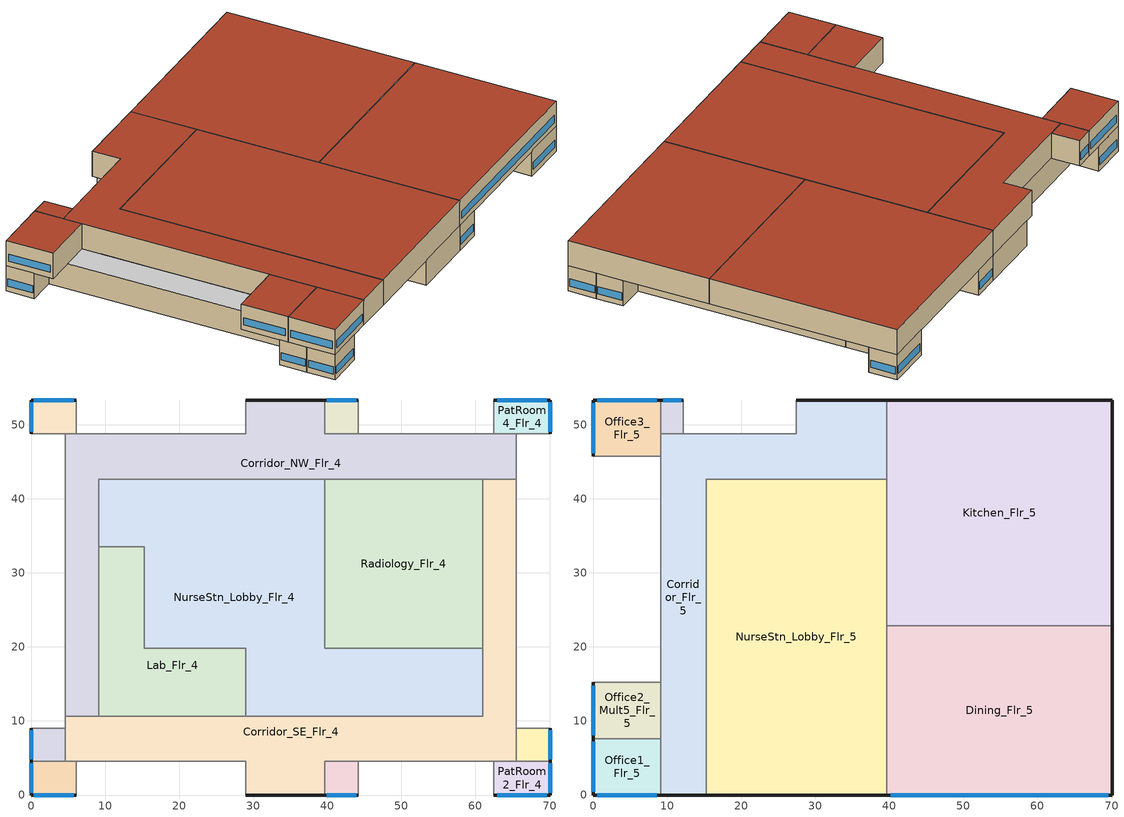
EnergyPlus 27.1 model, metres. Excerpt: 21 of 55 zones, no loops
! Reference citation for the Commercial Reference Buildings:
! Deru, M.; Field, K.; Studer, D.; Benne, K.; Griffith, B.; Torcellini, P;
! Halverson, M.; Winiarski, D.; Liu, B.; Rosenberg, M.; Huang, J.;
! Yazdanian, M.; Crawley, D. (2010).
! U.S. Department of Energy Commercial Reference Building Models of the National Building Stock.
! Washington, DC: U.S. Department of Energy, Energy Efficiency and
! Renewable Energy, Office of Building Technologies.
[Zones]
Corridor_NW_Flr_4
 floor adiabatic (INT-FLOOR-TOPSIDE): 4.57,10.67 4.57,48.77 28.96,48.77 28.96,53.34 39.62,53.34 39.62,48.77 65.53,48.77 65.53,42.67 9.14,42.67 9.14,10.67 z12.8
 wall outside (Mass Non-res Ext Wall): 39.62,53.34 28.96,53.34 z12.8:17.07
 wall to NurseStn_Lobby_Flr_4 (AIR-WALL): 9.14,33.58 9.14,42.67 39.62,42.67 z12.8:17.07
 wall adiabatic (int-walls): 28.96,53.34 28.96,48.77 4.57,48.77 4.57,10.67 / 65.53,42.67 65.53,48.77 39.62,48.77 39.62,53.34 z12.8:17.07
 wall to Radiology_Flr_4 (int-walls): 39.62,42.67 60.96,42.67 z12.8:17.07
 wall to Lab_Flr_4 (int-walls): 9.14,10.67 9.14,33.58 z12.8:17.07
 wall to Corridor_SE_Flr_4 (AIR-WALL): 60.96,42.67 65.53,42.67 / 4.57,10.67 9.14,10.67 z12.8:17.07
 ceiling adiabatic (INT-FLOOR-UNDERSIDE): 4.57,10.67 9.14,10.67 9.14,42.67 65.53,42.67 65.53,48.77 39.62,48.77 39.62,53.34 28.96,53.34 28.96,48.77 4.57,48.77 z17.07
Corridor_SE_Flr_4
 floor adiabatic (INT-FLOOR-TOPSIDE): 4.57,4.57 4.57,10.67 60.96,10.67 60.96,42.67 65.53,42.67 65.53,4.57 39.62,4.57 39.62,0 28.96,0 28.96,4.57 z12.8
 wall outside (Mass Non-res Ext Wall): 28.96,0 39.62,0 z12.8:17.07
 wall adiabatic (int-walls): 39.62,0 39.62,4.57 65.53,4.57 65.53,42.67 / 4.57,10.67 4.57,4.57 28.96,4.57 28.96,0 z12.8:17.07
 wall to NurseStn_Lobby_Flr_4 (AIR-WALL): 60.96,19.81 60.96,10.67 28.96,10.67 z12.8:17.07
 wall to Radiology_Flr_4 (int-walls): 60.96,42.67 60.96,19.81 z12.8:17.07
 wall to Lab_Flr_4 (int-walls): 28.96,10.67 9.14,10.67 z12.8:17.07
 ceiling adiabatic (INT-FLOOR-UNDERSIDE): 4.57,4.57 28.96,4.57 28.96,0 39.62,0 39.62,4.57 65.53,4.57 65.53,42.67 60.96,42.67 60.96,10.67 4.57,10.67 z17.07
Lab_Flr_4
 floor adiabatic (INT-FLOOR-TOPSIDE): 9.14,33.53 15.24,33.53 15.24,19.81 28.96,19.81 28.96,10.67 9.14,10.67 z12.8
 wall to NurseStn_Lobby_Flr_4 (int-walls): 28.96,10.67 28.96,19.81 15.24,19.81 15.24,33.53 9.14,33.53 z12.8:17.07
 ceiling adiabatic (INT-FLOOR-UNDERSIDE): 9.14,33.53 9.14,10.67 28.96,10.67 28.96,19.81 15.24,19.81 15.24,33.53 z17.07
NurseStn_Lobby_Flr_4
 floor adiabatic (INT-FLOOR-TOPSIDE): 9.14,42.67 39.62,42.67 39.62,19.81 60.96,19.81 60.96,10.67 28.96,10.67 28.96,19.81 15.24,19.81 15.24,33.53 9.14,33.53 z12.8
 wall to Radiology_Flr_4 (int-walls): 60.96,19.81 39.62,19.81 39.62,42.67 z12.8:17.07
 ceiling adiabatic (INT-FLOOR-UNDERSIDE): 9.14,42.67 9.14,33.53 15.24,33.53 15.24,19.81 28.96,19.81 28.96,10.67 60.96,10.67 60.96,19.81 39.62,19.81 39.62,42.67 z17.07
PatRoom1_Mult10_Flr_4
 floor adiabatic (INT-FLOOR-TOPSIDE): 44.2,4.57 44.2,0 39.62,0 39.62,4.57 z12.8
 wall outside (Mass Non-res Ext Wall): 39.62,0 44.2,0 z12.8:17.07
 wall adiabatic (int-walls): 44.2,0 44.2,4.57 39.62,4.57 39.62,0 z12.8:17.07
 window (Window Res Fixed): 39.9,0 43.92,0 z13.72:14.94
 ceiling adiabatic (INT-FLOOR-UNDERSIDE): 39.62,4.57 39.62,0 44.2,0 44.2,4.57 z17.07
PatRoom2_Flr_4
 floor adiabatic (INT-FLOOR-TOPSIDE): 70.1,4.57 70.1,0 62.48,0 62.48,4.57 z12.8
 wall outside (Mass Non-res Ext Wall): 62.48,0 70.1,0 70.1,4.57 z12.8:17.07
 wall adiabatic (int-walls): 70.1,4.57 62.48,4.57 62.48,0 z12.8:17.07
 window (Window Res Fixed): 70.1,0.27 70.1,4.3 / 62.94,0 69.65,0 z13.72:14.94
 ceiling adiabatic (INT-FLOOR-UNDERSIDE): 62.48,4.57 62.48,0 70.1,0 70.1,4.57 z17.07
PatRoom3_Mult10_Flr_4
 floor adiabatic (INT-FLOOR-TOPSIDE): 70.1,8.99 70.1,4.57 65.53,4.57 65.53,8.99 z12.8
 wall outside (Mass Non-res Ext Wall): 70.1,4.57 70.1,8.99 z12.8:17.07
 wall adiabatic (int-walls): 70.1,8.99 65.53,8.99 65.53,4.57 70.1,4.57 z12.8:17.07
 window (Window Res Fixed): 70.1,4.84 70.1,8.73 z13.72:14.94
 ceiling adiabatic (INT-FLOOR-UNDERSIDE): 65.53,8.99 65.53,4.57 70.1,4.57 70.1,8.99 z17.07
PatRoom4_Flr_4
 floor adiabatic (INT-FLOOR-TOPSIDE): 70.1,53.34 70.1,48.77 62.48,48.77 62.48,53.34 z12.8
 wall outside (Mass Non-res Ext Wall): 70.1,48.77 70.1,53.34 62.48,53.34 z12.8:17.07
 wall adiabatic (int-walls): 62.48,53.34 62.48,48.77 70.1,48.77 z12.8:17.07
 window (Window Res Fixed): 70.1,49.04 70.1,53.07 / 69.65,53.34 62.94,53.34 z13.72:14.94
 ceiling adiabatic (INT-FLOOR-UNDERSIDE): 62.48,53.34 62.48,48.77 70.1,48.77 70.1,53.34 z17.07
PatRoom5_Mult10_Flr_4
 floor adiabatic (INT-FLOOR-TOPSIDE): 44.2,53.34 44.2,48.77 39.62,48.77 39.62,53.34 z12.8
 wall outside (Mass Non-res Ext Wall): 44.2,53.34 39.62,53.34 z12.8:17.07
 wall adiabatic (int-walls): 39.62,53.34 39.62,48.77 44.2,48.77 44.2,53.34 z12.8:17.07
 window (Window Res Fixed): 43.92,53.34 39.9,53.34 z13.72:14.94
 ceiling adiabatic (INT-FLOOR-UNDERSIDE): 39.62,53.34 39.62,48.77 44.2,48.77 44.2,53.34 z17.07
PatRoom6_Flr_4
 floor adiabatic (INT-FLOOR-TOPSIDE): 6.1,4.57 6.1,0 0,0 0,4.57 z12.8
 wall outside (Mass Non-res Ext Wall): 0,4.57 0,0 6.1,0 z12.8:17.07
 wall adiabatic (int-walls): 6.1,0 6.1,4.57 0,4.57 z12.8:17.07
 window (Window Res Fixed): 0.37,0 5.73,0 / 0,4.3 0,0.27 z13.72:14.94
 ceiling adiabatic (INT-FLOOR-UNDERSIDE): 0,4.57 0,0 6.1,0 6.1,4.57 z17.07
PatRoom7_Mult10_Flr_4
 floor adiabatic (INT-FLOOR-TOPSIDE): 4.57,8.99 4.57,4.57 0,4.57 0,8.99 z12.8
 wall outside (Mass Non-res Ext Wall): 0,8.99 0,4.57 z12.8:17.07
 wall adiabatic (int-walls): 0,4.57 4.57,4.57 4.57,8.99 0,8.99 z12.8:17.07
 window (Window Res Fixed): 0,8.73 0,4.84 z13.72:14.94
 ceiling adiabatic (INT-FLOOR-UNDERSIDE): 0,8.99 0,4.57 4.57,4.57 4.57,8.99 z17.07
PatRoom8_Flr_4
 floor adiabatic (INT-FLOOR-TOPSIDE): 6.1,53.34 6.1,48.77 0,48.77 0,53.34 z12.8
 wall outside (Mass Non-res Ext Wall): 6.1,53.34 0,53.34 0,48.77 z12.8:17.07
 wall adiabatic (int-walls): 0,48.77 6.1,48.77 6.1,53.34 z12.8:17.07
 window (Window Res Fixed): 5.73,53.34 0.37,53.34 / 0,53.07 0,49.04 z13.72:14.94
 ceiling adiabatic (INT-FLOOR-UNDERSIDE): 0,53.34 0,48.77 6.1,48.77 6.1,53.34 z17.07
Radiology_Flr_4
 floor adiabatic (INT-FLOOR-TOPSIDE): 60.96,42.67 60.96,19.81 39.62,19.81 39.62,42.67 z12.8
 ceiling adiabatic (INT-FLOOR-UNDERSIDE): 39.62,42.67 39.62,19.81 60.96,19.81 60.96,42.67 z17.07
Corridor_Flr_5
 floor adiabatic (INT-FLOOR-TOPSIDE): 9.14,0 9.14,48.77 27.43,48.77 27.43,53.34 39.62,53.34 39.62,42.67 15.24,42.67 15.24,0 z17.07
 wall outside (Mass Non-res Ext Wall): 39.62,53.34 27.43,53.34 / 9.14,0 15.24,0 z17.07:21.34
 wall to NurseStn_Lobby_Flr_5 (int-walls): 15.24,0 15.24,42.67 z17.07:21.34
 wall to NurseStn_Lobby_Flr_5 (AIR-WALL): 15.24,42.67 39.62,42.67 z17.07:21.34
 wall adiabatic (int-walls): 27.43,53.34 27.43,48.77 9.14,48.77 9.14,0 z17.07:21.34
 wall to Kitchen_Flr_5 (int-walls): 39.62,42.67 39.62,53.34 z17.07:21.34
 roof outside (IEAD Non-res Roof): 9.14,0 15.24,0 15.24,42.67 39.62,42.67 39.62,53.34 27.43,53.34 27.43,48.77 9.14,48.77 z21.34
Dining_Flr_5
 floor adiabatic (INT-FLOOR-TOPSIDE): 39.62,0 39.62,22.86 70.1,22.86 70.1,0 z17.07
 wall outside (Mass Non-res Ext Wall): 39.62,0 70.1,0 70.1,22.86 z17.07:21.34
 wall to Kitchen_Flr_5 (int-walls): 70.1,22.86 39.62,22.86 z17.07:21.34
 wall to NurseStn_Lobby_Flr_5 (int-walls): 39.62,22.86 39.62,0 z17.07:21.34
 window (Window Non-res Fixed): 40.2,0 69.53,0 z17.98:19.2
 roof outside (IEAD Non-res Roof): 39.62,0 70.1,0 70.1,22.86 39.62,22.86 z21.34
Kitchen_Flr_5
 floor adiabatic (INT-FLOOR-TOPSIDE): 70.1,53.34 70.1,22.86 39.62,22.86 39.62,53.34 z17.07
 wall outside (Mass Non-res Ext Wall): 70.1,22.86 70.1,53.34 39.62,53.34 z17.07:21.34
 wall to NurseStn_Lobby_Flr_5 (int-walls): 39.62,42.67 39.62,22.86 z17.07:21.34
 roof outside (IEAD Non-res Roof): 39.62,53.34 39.62,22.86 70.1,22.86 70.1,53.34 z21.34
NurseStn_Lobby_Flr_5
 floor adiabatic (INT-FLOOR-TOPSIDE): 15.24,0 15.24,42.67 39.62,42.67 39.62,0 z17.07
 wall outside (Mass Non-res Ext Wall): 15.24,0 39.62,0 z17.07:21.34
 roof outside (IEAD Non-res Roof): 15.24,0 39.62,0 39.62,42.67 15.24,42.67 z21.34
Office1_Flr_5
 floor adiabatic (INT-FLOOR-TOPSIDE): 9.14,7.62 9.14,0 0,0 0,7.62 z17.07
 wall outside (Mass Non-res Ext Wall): 0,7.62 0,0 9.14,0 z17.07:21.34
 wall adiabatic (int-walls): 9.14,0 9.14,7.62 0,7.62 z17.07:21.34
 window (Window Non-res Fixed): 0.55,0 8.6,0 / 0,7.16 0,0.46 z17.98:19.2
 roof outside (IEAD Non-res Roof): 0,7.62 0,0 9.14,0 9.14,7.62 z21.34
Office2_Mult5_Flr_5
 floor adiabatic (INT-FLOOR-TOPSIDE): 9.14,15.24 9.14,7.62 0,7.62 0,15.24 z17.07
 wall outside (Mass Non-res Ext Wall): 0,15.24 0,7.62 z17.07:21.34
 wall adiabatic (int-walls): 0,7.62 9.14,7.62 9.14,15.24 0,15.24 z17.07:21.34
 window (Window Non-res Fixed): 0,14.78 0,8.08 z17.98:19.2
 roof outside (IEAD Non-res Roof): 0,15.24 0,7.62 9.14,7.62 9.14,15.24 z21.34
Office3_Flr_5
 floor adiabatic (INT-FLOOR-TOPSIDE): 9.14,53.34 9.14,45.72 0,45.72 0,53.34 z17.07
 wall outside (Mass Non-res Ext Wall): 9.14,53.34 0,53.34 0,45.72 z17.07:21.34
 wall adiabatic (int-walls): 0,45.72 9.14,45.72 9.14,53.34 z17.07:21.34
 window (Window Non-res Fixed): 8.6,53.34 0.55,53.34 / 0,52.88 0,46.18 z17.98:19.2
 roof outside (IEAD Non-res Roof): 0,53.34 0,45.72 9.14,45.72 9.14,53.34 z21.34
Office4_Mult6_Flr_5
 floor adiabatic (INT-FLOOR-TOPSIDE): 12.19,53.34 12.19,48.77 9.14,48.77 9.14,53.34 z17.07
 wall outside (Mass Non-res Ext Wall): 12.19,53.34 9.14,53.34 z17.07:21.34
 wall adiabatic (int-walls): 9.14,53.34 9.14,48.77 12.19,48.77 12.19,53.34 z17.07:21.34
 window (Window Non-res Fixed): 11.88,53.34 9.45,53.34 z17.98:19.2
 roof outside (IEAD Non-res Roof): 9.14,53.34 9.14,48.77 12.19,48.77 12.19,53.34 z21.34
[Building]
Ref Bldg Hospital New2004_v1.3_5.0: North Axis {deg}=0; Terrain=City; Loads Convergence Tolerance Value {W}=0.04; Temperature Convergence Tolerance Value {deltaC}=0.2; Solar Distribution=FullInteriorAndExterior; Maximum Number of Warmup Days=25; Minimum Number of Warmup Days=6
[Site:Location]
USA IL-CHICAGO-OHARE: Latitude {deg}=41.77; Longitude {deg}=-87.75; Time Zone {hr}=-6; Elevation {m}=190
[SizingPeriod:DesignDay] Day of Month=21; Humidity Condition Type=WetBulb; Barometric Pressure {Pa}=99063; Rain Indicator=No; Snow Indicator=No; Daylight Saving Time Indicator=No; Solar Model Indicator=ASHRAEClearSky
Name | Month | Day Type | Maximum Dry-Bulb Temperature {C} | Daily Dry-Bulb Temperature Range {deltaC} | Wetbulb or DewPoint at Maximum Dry-Bulb {C} | Wind Speed {m/s} | Wind Direction {deg} | Sky Clearness
CHICAGO Ann Htg 99.6% Condns DB | 1 | WinterDesignDay | -20.6 | 0 | -20.6 | 4.9 | 270 | 0
CHICAGO Ann Clg .4% Condns WB=>MDB | 7 | SummerDesignDay | 31.2 | 10.7 | 25.5 | 5.3 | 230 | 1
[Site:WaterMainsTemperature]
Calculation Method=Correlation; Annual Average Outdoor Air Temperature {C}=9.69; Maximum Difference In Monthly Average Outdoor Air Temperatures {deltaC}=28.1
[Site:GroundTemperature:BuildingSurface]
19.527, 19.502, 19.536, 19.598, 20.002, 21.64, 22.225, 22.375, 21.449, 20.121, 19.802, 19.633
[Construction]
Mass Non-res Ext Wall: 1IN Stucco, 8IN Concrete HW, Mass NonRes Wall Insulation, 1/2IN Gypsum
IEAD Non-res Roof: Roof Membrane, IEAD NonRes Roof Insulation, Metal Decking
int-walls: 1/2IN Gypsum, 1/2IN Gypsum
INT-FLOOR-TOPSIDE: MAT-CC05 4 HW CONCRETE, CP02 CARPET PAD
INT-FLOOR-UNDERSIDE: CP02 CARPET PAD, MAT-CC05 4 HW CONCRETE
Window Non-res Fixed: NonRes Fixed Assembly Window
Window Res Fixed: Res Fixed Assembly Window
AIR-WALL: MAT-AIR-WALL
InteriorFurnishings: Std Wood 6inch
[Material] Thermal Absorptance=0.9
Name | Roughness | Thickness {m} | Conductivity {W/m-K} | Density {kg/m3} | Specific Heat {J/kg-K} | Solar Absorptance | Visible Absorptance
Mass NonRes Wall Insulation | MediumRough | 0.0495495 | 0.049 | 265 | 836.8 | 0.7 | 0.7
IEAD NonRes Roof Insulation | MediumRough | 0.127339 | 0.049 | 265 | 836.8 | 0.7 | 0.7
Std Wood 6inch | MediumSmooth | 0.15 | 0.12 | 540 | 1210 | 0.7 | 0.7
1/2IN Gypsum | Smooth | 0.0127 | 0.16 | 784.9 | 830 | 0.92 | 0.92
1IN Stucco | Smooth | 0.0253 | 0.6918 | 1858 | 837 | 0.92 | 0.92
8IN CONCRETE HW | Rough | 0.2032 | 1.311 | 2240 | 836.8 | 0.7 | 0.7
Roof Membrane | VeryRough | 0.0095 | 0.16 | 1121.29 | 1460 | 0.7 | 0.7
Metal Decking | MediumSmooth | 0.0015 | 45.006 | 7680 | 418.4 | 0.7 | 0.3
MAT-CC05 4 HW CONCRETE | Rough | 0.1016 | 1.311 | 2240 | 836.8 | 0.7 | 0.7
[WindowMaterial:SimpleGlazingSystem] U-Factor {W/m2-K}=3.23646; Solar Heat Gain Coefficient=0.39
NonRes Fixed Assembly Window; Res Fixed Assembly Window
[Material:NoMass] Thermal Absorptance=0.9; Solar Absorptance=0.7
Name | Roughness | Thermal Resistance {m2-K/W} | Visible Absorptance
CP02 CARPET PAD | VeryRough | 0.2165 | 0.8
MAT-AIR-WALL | Rough | 0.207949
[Zone] Type=1; Floor Area {m2}=Autocalculate; Part of Total Floor Area=Yes
Name | Multiplier
Corridor_Flr_5; Corridor_NW_Flr_4; Corridor_SE_Flr_4; Dining_Flr_5; Kitchen_Flr_5; Lab_Flr_4; NurseStn_Lobby_Flr_4; NurseStn_Lobby_Flr_5; Office1_Flr_5; Office3_Flr_5; PatRoom2_Flr_4; PatRoom4_Flr_4; PatRoom6_Flr_4; PatRoom8_Flr_4; Radiology_Flr_4 | 1
Office2_Mult5_Flr_5 | 5
Office4_Mult6_Flr_5 | 6
PatRoom1_Mult10_Flr_4; PatRoom3_Mult10_Flr_4; PatRoom5_Mult10_Flr_4; PatRoom7_Mult10_Flr_4 | 10
[People] Number of People Calculation Method=Area/Person; Fraction Radiant=0.3; Sensible Heat Fraction=Autocalculate; Activity Level Schedule=ACTIVITY_SCH; Enable ASHRAE 55 Comfort Warnings=No; Mean Radiant Temperature Calculation Type=EnclosureAveraged; Work Efficiency Schedule=WORK_EFF_SCH; Clothing Insulation Calculation Method=ClothingInsulationSchedule; Clothing Insulation Schedule=CLOTHING_SCH; Air Velocity Schedule=AIR_VELO_SCH; Thermal Comfort Model 1 Type=Fanger
Name | Zone or ZoneList or Space or SpaceList | Number of People Schedule | Floor Area per Person {m2/person}
Corridor_Flr_5 People | Corridor_Flr_5 | ADMIN_OCC_SCH | 92.5926
Corridor_NW_Flr_4 People | Corridor_NW_Flr_4 | ADMIN_OCC_SCH | 92.5926
Corridor_SE_Flr_4 People | Corridor_SE_Flr_4 | ADMIN_OCC_SCH | 92.5926
Dining_Flr_5 People | Dining_Flr_5 | ADMIN_OCC_SCH | 9.2937
Kitchen_Flr_5 People | Kitchen_Flr_5 | ADMIN_OCC_SCH | 18.5874
Lab_Flr_4 People | Lab_Flr_4 | ADMIN_OCC_SCH | 18.5874
NurseStn_Lobby_Flr_4 People | NurseStn_Lobby_Flr_4 | ADMIN_OCC_SCH | 69.9301
NurseStn_Lobby_Flr_5 People | NurseStn_Lobby_Flr_5 | ADMIN_OCC_SCH | 69.9301
Office1_Flr_5 People | Office1_Flr_5 | ADMIN_OCC_SCH | 13.2802
Office2_Mult5_Flr_5 People | Office2_Mult5_Flr_5 | ADMIN_OCC_SCH | 13.2802
Office3_Flr_5 People | Office3_Flr_5 | ADMIN_OCC_SCH | 13.2802
Office4_Mult6_Flr_5 People | Office4_Mult6_Flr_5 | ADMIN_OCC_SCH | 13.2802
PatRoom1_Mult10_Flr_4 People | PatRoom1_Mult10_Flr_4 | CRITICAL_OCC_SCH | 18.5874
PatRoom2_Flr_4 People | PatRoom2_Flr_4 | CRITICAL_OCC_SCH | 18.5874
PatRoom3_Mult10_Flr_4 People | PatRoom3_Mult10_Flr_4 | CRITICAL_OCC_SCH | 18.5874
PatRoom4_Flr_4 People | PatRoom4_Flr_4 | CRITICAL_OCC_SCH | 18.5874
PatRoom5_Mult10_Flr_4 People | PatRoom5_Mult10_Flr_4 | CRITICAL_OCC_SCH | 18.5874
PatRoom6_Flr_4 People | PatRoom6_Flr_4 | CRITICAL_OCC_SCH | 18.5874
PatRoom7_Mult10_Flr_4 People | PatRoom7_Mult10_Flr_4 | CRITICAL_OCC_SCH | 18.5874
PatRoom8_Flr_4 People | PatRoom8_Flr_4 | CRITICAL_OCC_SCH | 18.5874
Radiology_Flr_4 People | Radiology_Flr_4 | ADMIN_OCC_SCH | 18.5874
[Lights] Design Level Calculation Method=Watts/Area; Return Air Fraction=0; Fraction Radiant=0.7; Fraction Visible=0.2; Fraction Replaceable=1; Return Air Fraction Calculated from Plenum Temperature=No
Name | Zone or ZoneList or Space or SpaceList | Schedule | Watts per Floor Area {W/m2}
Corridor_Flr_5_Lights | Corridor_Flr_5 | ADMIN_LIGHT_SCH | 10.76
Corridor_NW_Flr_4_Lights | Corridor_NW_Flr_4 | ADMIN_LIGHT_SCH | 10.76
Corridor_SE_Flr_4_Lights | Corridor_SE_Flr_4 | ADMIN_LIGHT_SCH | 10.76
Dining_Flr_5_Lights | Dining_Flr_5 | ADMIN_LIGHT_SCH | 9.68
Kitchen_Flr_5_Lights | Kitchen_Flr_5 | ADMIN_LIGHT_SCH | 12.91
Lab_Flr_4_Lights | Lab_Flr_4 | ADMIN_LIGHT_SCH | 15.06
NurseStn_Lobby_Flr_4_Lights | NurseStn_Lobby_Flr_4 | ADMIN_LIGHT_SCH | 12.7
NurseStn_Lobby_Flr_5_Lights | NurseStn_Lobby_Flr_5 | ADMIN_LIGHT_SCH | 12.7
Office1_Flr_5_Lights | Office1_Flr_5 | ADMIN_LIGHT_SCH | 11.84
Office2_Mult5_Flr_5_Lights | Office2_Mult5_Flr_5 | ADMIN_LIGHT_SCH | 11.84
Office3_Flr_5_Lights | Office3_Flr_5 | ADMIN_LIGHT_SCH | 11.84
Office4_Mult6_Flr_5_Lights | Office4_Mult6_Flr_5 | ADMIN_LIGHT_SCH | 11.84
PatRoom1_Mult10_Flr_4_Lights | PatRoom1_Mult10_Flr_4 | CRITICAL_LIGHT_SCH | 7.53
PatRoom2_Flr_4_Lights | PatRoom2_Flr_4 | CRITICAL_LIGHT_SCH | 7.53
PatRoom3_Mult10_Flr_4_Lights | PatRoom3_Mult10_Flr_4 | CRITICAL_LIGHT_SCH | 7.53
PatRoom4_Flr_4_Lights | PatRoom4_Flr_4 | CRITICAL_LIGHT_SCH | 7.53
PatRoom5_Mult10_Flr_4_Lights | PatRoom5_Mult10_Flr_4 | CRITICAL_LIGHT_SCH | 7.53
PatRoom6_Flr_4_Lights | PatRoom6_Flr_4 | CRITICAL_LIGHT_SCH | 7.53
PatRoom7_Mult10_Flr_4_Lights | PatRoom7_Mult10_Flr_4 | CRITICAL_LIGHT_SCH | 7.53
PatRoom8_Flr_4_Lights | PatRoom8_Flr_4 | CRITICAL_LIGHT_SCH | 7.53
Radiology_Flr_4_Lights | Radiology_Flr_4 | ADMIN_LIGHT_SCH | 4.3
[ElectricEquipment]
Name | Zone or ZoneList or Space or SpaceList | Schedule | Design Level Calculation Method | Watts per Floor Area {W/m2} | Fraction Latent | Fraction Radiant | Fraction Lost | Design Level {W}
Dining_Flr_5_MiscPlug_Equip | Dining_Flr_5 | ADMIN_EQUIP_SCH | Watts/Area | 10.76 | 0 | 0.5 | 0
Kitchen_Flr_5_ExhFan_Equip | Kitchen_Flr_5 | Kitchen_Exhaust_SCH | EquipmentLevel |  | 0 | 0 | 1 | 925
Kitchen_Flr_5_MiscElec_Equip | Kitchen_Flr_5 | Kitchen_Elec_Equip_SCH | Watts/Area | 80.7 | 0.2 | 0.5 | 0.1
Lab_Flr_4_MiscPlug_Equip | Lab_Flr_4 | ADMIN_EQUIP_SCH | Watts/Area | 43.04 | 0 | 0.5 | 0
NurseStn_Lobby_Flr_4_MiscPlug_Equip | NurseStn_Lobby_Flr_4 | ADMIN_EQUIP_SCH | Watts/Area | 11.19 | 0 | 0.5 | 0
NurseStn_Lobby_Flr_5_MiscPlug_Equip | NurseStn_Lobby_Flr_5 | ADMIN_EQUIP_SCH | Watts/Area | 11.19 | 0 | 0.5 | 0
Office1_Flr_5_MiscPlug_Equip | Office1_Flr_5 | ADMIN_EQUIP_SCH | Watts/Area | 10.76 | 0 | 0.5 | 0
Office2_Mult5_Flr_5_MiscPlug_Equip | Office2_Mult5_Flr_5 | ADMIN_EQUIP_SCH | Watts/Area | 10.76 | 0 | 0.5 | 0
Office3_Flr_5_MiscPlug_Equip | Office3_Flr_5 | ADMIN_EQUIP_SCH | Watts/Area | 10.76 | 0 | 0.5 | 0
Office4_Mult6_Flr_5_MiscPlug_Equip | Office4_Mult6_Flr_5 | ADMIN_EQUIP_SCH | Watts/Area | 10.76 | 0 | 0.5 | 0
PatRoom1_Mult10_Flr_4_MiscPlug_Equip | PatRoom1_Mult10_Flr_4 | CRITICAL_EQUIP_SCH | Watts/Area | 21.52 | 0 | 0.5 | 0
PatRoom2_Flr_4_MiscPlug_Equip | PatRoom2_Flr_4 | CRITICAL_EQUIP_SCH | Watts/Area | 21.52 | 0 | 0.5 | 0
PatRoom3_Mult10_Flr_4_MiscPlug_Equip | PatRoom3_Mult10_Flr_4 | CRITICAL_EQUIP_SCH | Watts/Area | 21.52 | 0 | 0.5 | 0
PatRoom4_Flr_4_MiscPlug_Equip | PatRoom4_Flr_4 | CRITICAL_EQUIP_SCH | Watts/Area | 21.52 | 0 | 0.5 | 0
PatRoom5_Mult10_Flr_4_MiscPlug_Equip | PatRoom5_Mult10_Flr_4 | CRITICAL_EQUIP_SCH | Watts/Area | 21.52 | 0 | 0.5 | 0
PatRoom6_Flr_4_MiscPlug_Equip | PatRoom6_Flr_4 | CRITICAL_EQUIP_SCH | Watts/Area | 21.52 | 0 | 0.5 | 0
PatRoom7_Mult10_Flr_4_MiscPlug_Equip | PatRoom7_Mult10_Flr_4 | CRITICAL_EQUIP_SCH | Watts/Area | 21.52 | 0 | 0.5 | 0
PatRoom8_Flr_4_MiscPlug_Equip | PatRoom8_Flr_4 | CRITICAL_EQUIP_SCH | Watts/Area | 21.52 | 0 | 0.5 | 0
Radiology_Flr_4_MiscPlug_Equip | Radiology_Flr_4 | ADMIN_EQUIP_SCH | Watts/Area | 53.08 | 0 | 0.5 | 0
[GasEquipment]
Kitchen_Flr_5_MiscGas_Equip: Zone or ZoneList or Space or SpaceList=Kitchen_Flr_5; Schedule=Kitchen_Gas_Equip_SCH; Design Level Calculation Method=Watts/Area; Power per Floor Area {W/m2}=304.87; Fraction Latent=0.1; Fraction Radiant=0.2; Fraction Lost=0.7
[Exterior:Lights]
Exterior Facade Lighting: Schedule=ALWAYS_ON; Design Level {W}=15409; Control Option=AstronomicalClock
[Exterior:FuelEquipment]
Elevators: Fuel Use Type=Electricity; Schedule=BLDG_ELEVATORS; Design Level {W}=162963
[ZoneInfiltration:DesignFlowRate] Schedule=INFIL_QUARTER_ON_SCH; Design Flow Rate Calculation Method=Flow/ExteriorWallArea; Flow Rate per Exterior Surface Area {m3/s-m2}=0.000302; Constant Term Coefficient=1; Temperature Term Coefficient=0; Velocity Term Coefficient=0; Velocity Squared Term Coefficient=0
Name | Zone or ZoneList or Space or SpaceList
Corridor_Flr_5_Infiltration | Corridor_Flr_5
Corridor_NW_Flr_4_Infiltration | Corridor_NW_Flr_4
Corridor_SE_Flr_4_Infiltration | Corridor_SE_Flr_4
Dining_Flr_5_Infiltration | Dining_Flr_5
Kitchen_Flr_5_Infiltration | Kitchen_Flr_5
NurseStn_Lobby_Flr_5_Infiltration | NurseStn_Lobby_Flr_5
Office1_Flr_5_Infiltration | Office1_Flr_5
Office2_Mult5_Flr_5_Infiltration | Office2_Mult5_Flr_5
Office3_Flr_5_Infiltration | Office3_Flr_5
Office4_Mult6_Flr_5_Infiltration | Office4_Mult6_Flr_5
PatRoom1_Mult10_Flr_4_Infiltration | PatRoom1_Mult10_Flr_4
PatRoom2_Flr_4_Infiltration | PatRoom2_Flr_4
PatRoom3_Mult10_Flr_4_Infiltration | PatRoom3_Mult10_Flr_4
PatRoom4_Flr_4_Infiltration | PatRoom4_Flr_4
PatRoom5_Mult10_Flr_4_Infiltration | PatRoom5_Mult10_Flr_4
PatRoom6_Flr_4_Infiltration | PatRoom6_Flr_4
PatRoom7_Mult10_Flr_4_Infiltration | PatRoom7_Mult10_Flr_4
PatRoom8_Flr_4_Infiltration | PatRoom8_Flr_4
[InternalMass] Construction=InteriorFurnishings
Name | Zone or ZoneList | Surface Area {m2}
Corridor_Flr_5 Internal Mass | Corridor_Flr_5 | 1003.35
Corridor_NW_Flr_4 Internal Mass | Corridor_NW_Flr_4 | 1133.42
Corridor_SE_Flr_4 Internal Mass | Corridor_SE_Flr_4 | 1133.42
Dining_Flr_5 Internal Mass | Dining_Flr_5 | 1393.55
Kitchen_Flr_5 Internal Mass | Kitchen_Flr_5 | 1858.06
Lab_Flr_4 Internal Mass | Lab_Flr_4 | 529.5473
NurseStn_Lobby_Flr_4 Internal Mass | NurseStn_Lobby_Flr_4 | 1811.61
NurseStn_Lobby_Flr_5 Internal Mass | NurseStn_Lobby_Flr_5 | 2081.03
Office1_Flr_5 Internal Mass | Office1_Flr_5 | 139.3911
Office2_Mult5_Flr_5 Internal Mass | Office2_Mult5_Flr_5 | 139.3546
Office3_Flr_5 Internal Mass | Office3_Flr_5 | 139.3546
Office4_Mult6_Flr_5 Internal Mass | Office4_Mult6_Flr_5 | 27.8709
PatRoom1_Mult10_Flr_4 Internal Mass | PatRoom1_Mult10_Flr_4 | 41.8064
PatRoom2_Flr_4 Internal Mass | PatRoom2_Flr_4 | 69.6773
PatRoom3_Mult10_Flr_4 Internal Mass | PatRoom3_Mult10_Flr_4 | 40.4165
PatRoom4_Flr_4 Internal Mass | PatRoom4_Flr_4 | 69.6773
PatRoom5_Mult10_Flr_4 Internal Mass | PatRoom5_Mult10_Flr_4 | 41.8064
PatRoom6_Flr_4 Internal Mass | PatRoom6_Flr_4 | 55.7418
PatRoom7_Mult10_Flr_4 Internal Mass | PatRoom7_Mult10_Flr_4 | 40.4165
PatRoom8_Flr_4 Internal Mass | PatRoom8_Flr_4 | 55.7418
Radiology_Flr_4 Internal Mass | Radiology_Flr_4 | 975.4819
[ZoneMixing]
Kitchen_Flr_5 Exhaust Fanmixing_0: Zone or Space=Kitchen_Flr_5; Schedule=HVACOperationSchd; Design Flow Rate Calculation Method=Flow/Zone; Design Flow Rate {m3/s}=0.74997; Source Zone or Space=Dining_Flr_5; Delta Temperature {deltaC}=0
[Schedule:Compact]
ALWAYS_ON; HVACOperationSchd: Through: 12/31, For: AllDays, Until: 24:00, 1
Kitchen_Exhaust_SCH: Through: 12/31, For: Weekdays, Until: 05:00, 0, Until: 18:00, 1, Until: 24:00, 0, For: SummerDesignDay, Until: 05:00, 0, Until: 18:00, 1, Until: 24:00, 0, For: WinterDesignDay, Until: 07:00, 0, Until: 15:00, 1, Until: 24:00, 0, For: Saturdays, Until: 07:00, 0, Until: 15:00, 1, Until: 24:00, 0, For: AllOtherDays, Until: 24:00, 0
ADMIN_EQUIP_SCH: Through: 12/31, For: Weekdays, Until: 04:00, 0.3, Until: 06:00, 0.5, Until: 18:00, 1, Until: 20:00, 0.5, Until: 24:00, 0.3, For: SummerDesignDay, Until: 04:00, 0.3, Until: 06:00, 0.5, Until: 18:00, 1, Until: 20:00, 0.5, Until: 24:00, 0.3, For: WinterDesignDay, Until: 24:00, 0, For: Saturday, Until: 07:00, 0.3, Until: 09:00, 0.5, Until: 15:00, 0.8, Until: 20:00, 0.5, Until: 24:00, 0.3, For: AllOtherDays, Until: 08:00, 0.3, Until: 17:00, 0.5, Until: 24:00, 0.3
ADMIN_LIGHT_SCH: Through: 12/31, For: Weekdays, Until: 04:00, 0.1, Until: 06:00, 0.3, Until: 07:00, 0.6, Until: 18:00, 0.9, Until: 20:00, 0.6, Until: 22:00, 0.3, Until: 24:00, 0.1, For: SummerDesignDay, Until: 04:00, 0.1, Until: 06:00, 0.3, Until: 07:00, 0.6, Until: 18:00, 0.9, Until: 20:00, 0.6, Until: 22:00, 0.3, Until: 24:00, 0.1, For: WinterDesignDay, Until: 07:00, 0, Until: 09:00, 0, Until: 15:00, 0, Until: 20:00, 0, Until: 24:00, 0, For: Saturday, Until: 07:00, 0.1, Until: 09:00, 0.3, Until: 15:00, 0.4, Until: 20:00, 0.3, Until: 24:00, 0.1, For: AllOtherDays, Until: 08:00, 0.05, Until: 17:00, 0.1, Until: 24:00, 0.05
ADMIN_OCC_SCH: Through: 12/31, For: Weekdays, Until: 04:00, 0.05, Until: 06:00, 0.2, Until: 07:00, 0.5, Until: 18:00, 0.9, Until: 20:00, 0.5, Until: 22:00, 0.2, Until: 24:00, 0.05, For: SummerDesignDay, Until: 04:00, 0.05, Until: 06:00, 0.2, Until: 07:00, 0.5, Until: 18:00, 0.9, Until: 20:00, 0.5, Until: 22:00, 0.2, Until: 24:00, 0.05, For: WinterDesignDay, Until: 07:00, 0, Until: 09:00, 0, Until: 15:00, 0, Until: 20:00, 0, Until: 24:00, 0, For: Saturday, Until: 07:00, 0.05, Until: 09:00, 0.2, Until: 15:00, 0.3, Until: 20:00, 0.2, Until: 24:00, 0.05, For: Sunday Holidays AllOtherDays, Until: 08:00, 0, Until: 17:00, 0.05, Until: 24:00, 0
BLDG_ELEVATORS: Through: 12/31, For: Weekdays SummerDesignDay, Until: 07:00, 0.2, Until: 08:00, 0.5, Until: 09:00, 0.75, Until: 10:00, 1, Until: 11:00, 1, Until: 12:00, 1, Until: 13:00, 0.75, Until: 14:00, 1, Until: 15:00, 1, Until: 16:00, 1, Until: 17:00, 1, Until: 18:00, 1, Until: 19:00, 0.52, Until: 20:00, 0.52, Until: 21:00, 0.52, Until: 22:00, 0.28, Until: 24:00, 0.2, For: Saturday WinterDesignDay, Until: 07:00, 0.2, Until: 08:00, 0.4, Until: 09:00, 0.46, Until: 10:00, 0.7, Until: 11:00, 0.7, Until: 12:00, 0.7, Until: 13:00, 0.51, Until: 14:00, 0.51, Until: 15:00, 0.51, Until: 16:00, 0.51, Until: 17:00, 0.51, Until: 18:00, 0.25, Until: 24:00, 0.2, For: AllOtherDays, Until: 08:00, 0.2, Until: 16:00, 0.4, Until: 24:00, 0.2
CRITICAL_EQUIP_SCH: Through: 12/31, For: Weekdays, Until: 04:00, 0.5, Until: 06:00, 0.5, Until: 18:00, 1, Until: 20:00, 0.8, Until: 24:00, 0.5, For: SummerDesignDay, Until: 04:00, 0.5, Until: 06:00, 0.5, Until: 18:00, 1, Until: 20:00, 0.8, Until: 24:00, 0.5, For: WinterDesignDay, Until: 24:00, 0, For: Saturday, Until: 04:00, 0.5, Until: 06:00, 0.5, Until: 18:00, 1, Until: 20:00, 0.8, Until: 24:00, 0.5, For: Sunday Holidays AllOtherDays, Until: 04:00, 0.5, Until: 06:00, 0.5, Until: 18:00, 1, Until: 20:00, 0.8, Until: 24:00, 0.5
CRITICAL_LIGHT_SCH: Through: 12/31, For: Weekdays, Until: 04:00, 0.5, Until: 06:00, 0.7, Until: 18:00, 0.9, Until: 22:00, 0.7, Until: 24:00, 0.5, For: SummerDesignDay, Until: 04:00, 0.5, Until: 06:00, 0.7, Until: 18:00, 0.9, Until: 22:00, 0.7, Until: 24:00, 0.5, For: WinterDesignDay, Until: 04:00, 0, Until: 06:00, 0, Until: 18:00, 0, Until: 22:00, 0, Until: 24:00, 0, For: Saturday, Until: 04:00, 0.5, Until: 06:00, 0.7, Until: 18:00, 0.9, Until: 22:00, 0.7, Until: 24:00, 0.5, For: AllOtherDays, Until: 04:00, 0.5, Until: 06:00, 0.7, Until: 18:00, 0.9, Until: 22:00, 0.7, Until: 24:00, 0.5
CRITICAL_OCC_SCH: Through: 12/31, For: Weekdays, Until: 04:00, 0.4, Until: 06:00, 0.65, Until: 18:00, 0.9, Until: 22:00, 0.65, Until: 24:00, 0.4, For: SummerDesignDay, Until: 04:00, 0.4, Until: 06:00, 0.65, Until: 18:00, 0.9, Until: 22:00, 0.65, Until: 24:00, 0.4, For: WinterDesignDay, Until: 04:00, 0, Until: 06:00, 0, Until: 18:00, 0, Until: 22:00, 0, Until: 24:00, 0, For: Saturday, Until: 04:00, 0.4, Until: 06:00, 0.65, Until: 18:00, 0.9, Until: 22:00, 0.65, Until: 24:00, 0.4, For: AllOtherDays, Until: 04:00, 0.4, Until: 06:00, 0.65, Until: 18:00, 0.9, Until: 22:00, 0.65, Until: 24:00, 0.4
INFIL_QUARTER_ON_SCH: Through: 12/31, For: Weekdays, Until: 24:00, 0.25, For: Saturday, Until: 24:00, 0.25, For: SummerDesignDay WinterDesignDay, Until: 24:00, 1, For: AllOtherDays, Until: 24:00, 0.25
Kitchen_Elec_Equip_SCH: Through: 12/31, For: Weekday, Until: 06:00, 0.1, Until: 07:00, 0.25, Until: 09:00, 0.35, Until: 10:00, 0.25, Until: 13:00, 0.35, Until: 16:00, 0.25, Until: 19:00, 0.35, Until: 24:00, 0.25, For: Saturday, Until: 06:00, 0.1, Until: 07:00, 0.25, Until: 09:00, 0.35, Until: 10:00, 0.25, Until: 13:00, 0.35, Until: 16:00, 0.25, Until: 19:00, 0.35, Until: 24:00, 0.25, For: SummerDesignDay, Until: 24:00, 0.35, For: WinterDesignDay, Until: 24:00, 0, For: AllOtherDays, Until: 06:00, 0.1, Until: 07:00, 0.25, Until: 09:00, 0.35, Until: 10:00, 0.25, Until: 13:00, 0.35, Until: 16:00, 0.25, Until: 19:00, 0.35, Until: 24:00, 0.25
Kitchen_Gas_Equip_SCH: Through: 12/31, For: Weekdays Saturday, Until: 05:00, 0.02, Until: 06:00, 0.05, Until: 07:00, 0.1, Until: 08:00, 0.15, Until: 09:00, 0.2, Until: 10:00, 0.15, Until: 13:00, 0.25, Until: 14:00, 0.2, Until: 15:00, 0.15, Until: 16:00, 0.2, Until: 19:00, 0.3, Until: 21:00, 0.2, Until: 22:00, 0.15, Until: 23:00, 0.1, Until: 24:00, 0.05, For: SummerDesignDay, Until: 24:00, 0.25, For: WinterDesignDay, Until: 24:00, 0, For: AllOtherDays, Until: 05:00, 0.02, Until: 06:00, 0.05, Until: 07:00, 0.1, Until: 08:00, 0.15, Until: 09:00, 0.2, Until: 10:00, 0.15, Until: 13:00, 0.25, Until: 14:00, 0.2, Until: 15:00, 0.15, Until: 16:00, 0.2, Until: 19:00, 0.3, Until: 21:00, 0.2, Until: 22:00, 0.15, Until: 23:00, 0.1, Until: 24:00, 0.05
WORK_EFF_SCH: Through: 12/31, For: AllDays, Until: 24:00, 0
CLOTHING_SCH: Through: 04/30, For: AllDays, Until: 24:00, 1, Through: 09/30, For: AllDays, Until: 24:00, 0.5, Through: 12/31, For: AllDays, Until: 24:00, 1
ACTIVITY_SCH: Through: 12/31, For: AllDays, Until: 24:00, 120
AIR_VELO_SCH: Through: 12/31, For: AllDays, Until: 24:00, 0.2
